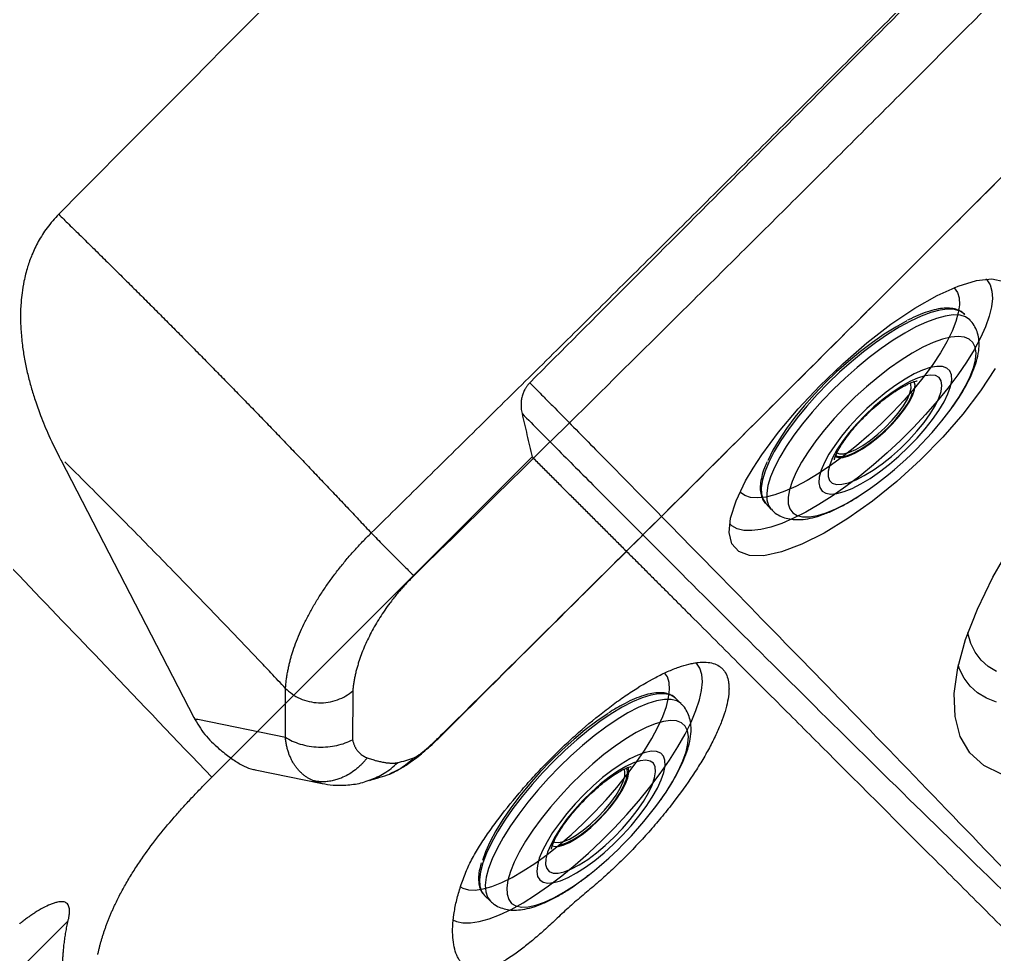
# Model space of a CAD drawing. Header units: inches. Extents: x -1 to 81, y -22 to 129.
# Drawn here: x 5.01 to 12.26, y 63.08 to 70.02 of the extents above; entities that cross this region are included whole.
import ezdxf

# ---------------------------------------------------------------- set-up
doc = ezdxf.new("R2010")
doc.units = ezdxf.units.IN
doc.header["$MEASUREMENT"] = 0
doc.layers.add('1', color=4, linetype='Continuous')

# ---------------------------------------------------------------- blocks, each defined once
blk = doc.blocks.new('2020 HS PILLOW')
at = {"layer": '1', "color": 2}
for p, q in [((5.8034, -0.0127), (5.8027, -0.0108)), ((6.7176, -0.4473), (6.6841, -0.3831)), ((6.9647, -0.8072), (6.6848, -0.3827)), ((6.9998, -1.374), (6.6345, -0.8199)), ((6.3581, -3.4563), (7.0118, -1.4041))]:
    blk.add_line(p, q, dxfattribs=at)
at = {"layer": '1', "color": 2, "flags": 128}
for points in [[(6.6345, -0.8199), (6.4903, -0.9631), (6.3769, -1.0757)], [(7.0128, -0.9158), (7.0115, -0.9091), (7.0014, -0.8843)]]:
    blk.add_lwpolyline(points, dxfattribs=at)
at = {"layer": '1', "color": 2}
for centre, radius, start, end in [((6.9822, -1.3984), 0.0302, 349.0452, 54.18478), ((-6.4245, -4.7294), 11.5018, 359.85643, 0.38366)]:
    blk.add_arc(centre, radius, start, end, dxfattribs=at)
for points, knots in [([(5.8034, -0.0127), (5.5758, -0.0117), (5.1207, -0.0097), (4.4379, -0.0073), (3.7551, -0.0052), (3.0724, -0.0034), (2.3896, -0.0021), (1.7069, -0.001), (1.0241, -0.0003), (0.3414, 0), (-0.3414, 0), (-1.0241, -0.0003), (-1.7069, -0.001), (-2.3896, -0.0021), (-3.0724, -0.0034), (-3.7551, -0.0052), (-4.4379, -0.0073), (-5.1207, -0.0097), (-5.5758, -0.0117), (-5.8034, -0.0127)], [0, 0, 0, 0, 0.058824, 0.117648, 0.176472, 0.235295, 0.294119, 0.352942, 0.411765, 0.470588, 0.529412, 0.588235, 0.647058, 0.705881, 0.764705, 0.823528, 0.882352, 0.941176, 1, 1, 1, 1]), ([(5.8027, -0.0093), (4.0523, -0.005), (0.1838, 0.0045), (-3.6846, -0.0044), (-5.8027, -0.0093)], [0, 0, 0, 0, 0.452479, 1, 1, 1, 1]), ([(6.1885, -0.0492), (6.1855, -0.0484), (6.1549, -0.0401), (6.0816, -0.0268), (5.9794, -0.0157), (5.882, -0.0105), (5.8297, -0.0097), (5.8027, -0.0093)], [0, 0, 0, 0, 0.030763, 0.316842, 0.644882, 0.816686, 1, 1, 1, 1]), ([(6.067, -0.0362), (6.0663, -0.0359), (6.0649, -0.0352), (6.0623, -0.0341), (6.0594, -0.0331), (6.0561, -0.0321), (6.0524, -0.0311), (6.0484, -0.0301), (6.0441, -0.0291), (6.0393, -0.0282), (6.0285, -0.0261), (6.0091, -0.0232), (5.9768, -0.0197), (5.9394, -0.0168), (5.9057, -0.0151), (5.8791, -0.014), (5.8606, -0.0135), (5.8418, -0.0131), (5.8227, -0.0128), (5.8099, -0.0127), (5.8034, -0.0127)], [0, 0, 0, 0, 0.029153, 0.058134, 0.086978, 0.115718, 0.144392, 0.173033, 0.201679, 0.230364, 0.259125, 0.384793, 0.508272, 0.631196, 0.751677, 0.801642, 0.851147, 0.900501, 0.950016, 1, 1, 1, 1]), ([(6.067, -0.0362), (6.1092, -0.0379), (6.182, -0.0409), (6.2491, -0.0682), (6.2774, -0.0797)], [0, 0, 0, 0, 0.578974, 1, 1, 1, 1]), ([(6.2816, -0.0781), (6.2762, -0.0761), (6.2665, -0.0724), (6.2483, -0.0662), (6.2266, -0.0591), (6.2075, -0.0542), (6.1976, -0.0516)], [0, 0, 0, 0, 0.213766, 0.380662, 0.676501, 1, 1, 1, 1]), ([(6.1802, -0.0964), (6.1812, -0.0969), (6.1831, -0.098), (6.1862, -0.1), (6.1895, -0.1023), (6.1929, -0.1049), (6.1965, -0.1078), (6.2003, -0.1111), (6.2041, -0.1147), (6.2082, -0.1186), (6.2123, -0.1228), (6.2166, -0.1273), (6.2216, -0.1329), (6.2274, -0.1395), (6.2344, -0.148), (6.2413, -0.157), (6.2482, -0.1667), (6.2551, -0.1767), (6.2626, -0.1885), (6.2709, -0.2022), (6.2766, -0.2126), (6.2795, -0.2181)], [0, 0, 0, 0, 0.041363, 0.082794, 0.124315, 0.165946, 0.207707, 0.24961, 0.291671, 0.333906, 0.376328, 0.418938, 0.461737, 0.523475, 0.583383, 0.655331, 0.712067, 0.773227, 0.841567, 0.917123, 1, 1, 1, 1]), ([(6.4152, -0.1507), (6.3788, -0.1353), (6.3039, -0.1036), (6.2223, -0.0988), (6.1802, -0.0964)], [0, 0, 0, 0, 0.484915, 1, 1, 1, 1]), ([(6.419, -0.1512), (6.3955, -0.1385), (6.3485, -0.1131), (6.3018, -0.0889), (6.2784, -0.0768)], [0, 0, 0, 0, 0.499988, 1, 1, 1, 1]), ([(6.6843, -0.3849), (6.6686, -0.362), (6.6323, -0.3092), (6.5572, -0.2398), (6.4829, -0.182), (6.4317, -0.1596), (6.4146, -0.1521)], [0, 0, 0, 0, 0.230526, 0.532154, 0.843989, 1, 1, 1, 1]), ([(6.312, -0.2817), (6.3097, -0.2769), (6.305, -0.2671), (6.2972, -0.2517), (6.2887, -0.2353), (6.2827, -0.2239), (6.2795, -0.2181)], [0, 0, 0, 0, 0.223372, 0.464478, 0.723346, 1, 1, 1, 1]), ([(6.2946, -0.4535), (6.2963, -0.4509), (6.2996, -0.4458), (6.3041, -0.4379), (6.3082, -0.4301), (6.312, -0.4221), (6.3153, -0.4142), (6.3183, -0.4062), (6.3208, -0.3982), (6.323, -0.3902), (6.3248, -0.3821), (6.3261, -0.3739), (6.3273, -0.3637), (6.328, -0.3514), (6.3274, -0.337), (6.3256, -0.3229), (6.3224, -0.309), (6.318, -0.2952), (6.314, -0.2862), (6.312, -0.2817)], [0, 0, 0, 0, 0.047713, 0.095186, 0.142451, 0.189542, 0.236492, 0.283334, 0.330103, 0.376834, 0.423559, 0.470314, 0.517133, 0.600121, 0.681822, 0.762442, 0.842196, 0.921306, 1, 1, 1, 1]), ([(6.312, -0.2817), (6.316, -0.2812), (6.3238, -0.2803), (6.3353, -0.2793), (6.3464, -0.2785), (6.357, -0.278), (6.3671, -0.2777), (6.3841, -0.2775), (6.4073, -0.2782), (6.4461, -0.2817), (6.4917, -0.29), (6.5312, -0.3023), (6.5572, -0.3128), (6.5723, -0.3195), (6.5876, -0.3272), (6.6029, -0.3358), (6.6183, -0.3455), (6.6337, -0.3563), (6.6488, -0.3682), (6.6637, -0.3813), (6.6783, -0.3958), (6.6922, -0.4116), (6.7056, -0.4288), (6.7135, -0.441), (6.7176, -0.4473)], [0, 0, 0, 0, 0.023632, 0.046369, 0.068221, 0.089195, 0.1093, 0.128542, 0.191011, 0.249492, 0.36685, 0.47887, 0.513551, 0.54976, 0.58751, 0.626815, 0.667692, 0.71016, 0.75424, 0.799965, 0.847379, 0.896515, 0.947387, 1, 1, 1, 1]), ([(6.0368, -0.7096), (6.08, -0.6666), (6.1659, -0.5812), (6.2519, -0.4959), (6.2946, -0.4535)], [0, 0, 0, 0, 0.503161, 1, 1, 1, 1]), ([(6.6345, -0.8199), (6.6264, -0.7833), (6.6122, -0.7442), (6.5812, -0.6863), (6.5693, -0.6671), (6.5428, -0.6299), (6.5281, -0.6119), (6.4964, -0.5778), (6.4795, -0.5617), (6.4441, -0.5322), (6.4258, -0.5188), (6.3697, -0.4829), (6.3312, -0.4652), (6.2946, -0.4535)], [0, 0, 0, 0, 0.25, 0.25, 0.375, 0.375, 0.5, 0.5, 0.625, 0.625, 0.75, 0.75, 1, 1, 1, 1]), ([(6.7176, -0.4473), (6.7189, -0.4508), (6.7215, -0.458), (6.725, -0.4688), (6.7281, -0.4798), (6.7308, -0.4909), (6.7332, -0.5021), (6.7351, -0.5135), (6.7366, -0.5249), (6.7376, -0.5365), (6.7383, -0.5481), (6.7385, -0.5599), (6.7383, -0.5718), (6.7377, -0.5837), (6.7366, -0.5958), (6.735, -0.6079), (6.733, -0.6201), (6.7305, -0.6324), (6.7276, -0.6447), (6.7242, -0.6571), (6.7203, -0.6695), (6.7159, -0.682), (6.711, -0.6945), (6.7056, -0.7071), (6.6998, -0.7196), (6.6934, -0.7322), (6.6865, -0.7448), (6.6792, -0.7574), (6.6713, -0.7699), (6.6629, -0.7825), (6.654, -0.795), (6.6446, -0.8075), (6.6379, -0.8157), (6.6345, -0.8199)], [0, 0, 0, 0, 0.029325, 0.058829, 0.088513, 0.118379, 0.148429, 0.178665, 0.209089, 0.239703, 0.270509, 0.301508, 0.332702, 0.364093, 0.395683, 0.427473, 0.459465, 0.49166, 0.52406, 0.556667, 0.589482, 0.622506, 0.655742, 0.689189, 0.722851, 0.756728, 0.790821, 0.825132, 0.859663, 0.894413, 0.929386, 0.964581, 1, 1, 1, 1]), ([(5.1105, -0.9929), (5.117, -0.993), (5.1299, -0.9931), (5.1493, -0.993), (5.1687, -0.9927), (5.1881, -0.9922), (5.2074, -0.9915), (5.2267, -0.9906), (5.246, -0.9894), (5.2653, -0.9881), (5.2845, -0.9865), (5.3038, -0.9847), (5.323, -0.9827), (5.3421, -0.9805), (5.3613, -0.9781), (5.4179, -0.9703), (5.5108, -0.9534), (5.6341, -0.9206), (5.7503, -0.8793), (5.8316, -0.8419), (5.8842, -0.8137), (5.9122, -0.7977), (5.9392, -0.7811), (5.9652, -0.764), (5.9901, -0.7464), (6.0141, -0.7283), (6.0292, -0.7158), (6.0368, -0.7096)], [0, 0, 0, 0, 0.017344, 0.034677, 0.052006, 0.069339, 0.086682, 0.104043, 0.121428, 0.138844, 0.156298, 0.173796, 0.191346, 0.208954, 0.226626, 0.244369, 0.366423, 0.490446, 0.615395, 0.741843, 0.778648, 0.815411, 0.852172, 0.888971, 0.925849, 0.962846, 1, 1, 1, 1]), ([(6.3769, -1.0757), (6.377, -1.055), (6.3752, -1.0336), (6.3676, -0.9902), (6.3616, -0.9683), (6.3453, -0.925), (6.3349, -0.9037), (6.3099, -0.8632), (6.2953, -0.844), (6.2625, -0.8087), (6.2444, -0.7926), (6.2057, -0.7647), (6.1852, -0.7527), (6.1432, -0.7331), (6.1217, -0.7255), (6.0788, -0.7146), (6.0575, -0.7112), (6.0368, -0.7096)], [0, 0, 0, 0, 0.125, 0.125, 0.25, 0.25, 0.375, 0.375, 0.5, 0.5, 0.625, 0.625, 0.75, 0.75, 0.875, 0.875, 1, 1, 1, 1]), ([(7.0014, -0.8843), (6.994, -0.8617), (6.9855, -0.8353), (6.9664, -0.8113), (6.9637, -0.8079)], [0, 0, 0, 0, 0.858498, 1, 1, 1, 1]), ([(7.0435, -1.1087), (7.0396, -1.0712), (7.0316, -0.9957), (7.0191, -0.9426), (7.0128, -0.9158)], [0, 0, 0, 0, 0.49633, 1, 1, 1, 1]), ([(-5.1105, -0.9929), (-5.0125, -0.992), (-4.8162, -0.9901), (-4.5213, -0.9874), (-4.2256, -0.9849), (-3.929, -0.9826), (-3.6317, -0.9804), (-3.3335, -0.9784), (-3.0345, -0.9766), (-2.7347, -0.9749), (-2.4341, -0.9734), (-2.1327, -0.9721), (-1.8304, -0.9709), (-1.5274, -0.9699), (-1.2235, -0.9691), (-0.9188, -0.9685), (-0.6132, -0.968), (-0.3069, -0.9677), (0.0908, -0.9676), (0.5785, -0.9679), (1.1551, -0.9689), (1.7288, -0.9705), (2.2996, -0.9727), (2.8674, -0.9755), (3.4323, -0.979), (3.9943, -0.983), (4.5534, -0.9876), (4.9251, -0.9912), (5.1105, -0.9929)], [0, 0, 0, 0, 0.028776, 0.057631, 0.086566, 0.11558, 0.144673, 0.173846, 0.203098, 0.232429, 0.26184, 0.291331, 0.320902, 0.350552, 0.380282, 0.410091, 0.439981, 0.46995, 0.5, 0.556693, 0.613101, 0.669223, 0.725062, 0.780616, 0.835887, 0.890874, 0.945579, 1, 1, 1, 1]), ([(5.1101, -1.4421), (5.1106, -1.4005), (5.1111, -1.3571), (5.1117, -1.2706), (5.1118, -1.2277), (5.1119, -1.1472), (5.1118, -1.1098), (5.1113, -1.0441), (5.111, -1.0158), (5.1105, -0.9929)], [0, 0, 0, 0, 0.25, 0.25, 0.5, 0.5, 0.75, 0.75, 1, 1, 1, 1]), ([(6.3769, -1.0757), (6.3726, -1.0795), (6.364, -1.0869), (6.3508, -1.0978), (6.3376, -1.1084), (6.3242, -1.1188), (6.3108, -1.1288), (6.2973, -1.1386), (6.2838, -1.148), (6.2704, -1.1572), (6.2569, -1.1661), (6.2436, -1.1747), (6.2303, -1.1831), (6.217, -1.1911), (6.2039, -1.1988), (6.191, -1.2063), (6.1781, -1.2135), (6.1654, -1.2204), (6.1361, -1.2359), (6.088, -1.2592), (6.018, -1.289), (5.943, -1.3168), (5.8771, -1.3382), (5.8224, -1.3541), (5.7807, -1.3653), (5.7384, -1.3757), (5.6954, -1.3854), (5.6519, -1.3943), (5.6078, -1.4024), (5.5634, -1.4099), (5.5185, -1.4165), (5.4734, -1.4224), (5.4281, -1.4275), (5.3826, -1.4319), (5.3371, -1.4355), (5.2915, -1.4384), (5.246, -1.4404), (5.2006, -1.4418), (5.1554, -1.4424), (5.1253, -1.4421), (5.1103, -1.442)], [0, 0, 0, 0, 0.016918, 0.033551, 0.049895, 0.065946, 0.081698, 0.097147, 0.11229, 0.127123, 0.141642, 0.155843, 0.169723, 0.18328, 0.196511, 0.209412, 0.221981, 0.234217, 0.246116, 0.305779, 0.366313, 0.427658, 0.489743, 0.520676, 0.551541, 0.58233, 0.613033, 0.643639, 0.674138, 0.704522, 0.734779, 0.764902, 0.794881, 0.824706, 0.85437, 0.883864, 0.913181, 0.942313, 0.971255, 1, 1, 1, 1]), ([(6.3769, -1.0757), (6.3754, -1.1281), (6.3725, -1.2262), (6.3672, -1.4225), (6.3614, -1.6644), (6.3556, -1.9585), (6.3515, -2.2327), (6.3486, -2.4872), (6.3467, -2.7219), (6.3457, -2.9566), (6.3454, -3.1914), (6.3459, -3.3478), (6.3461, -3.4261)], [0, 0, 0, 0, 0.066712, 0.125013, 0.250008, 0.374939, 0.500001, 0.599859, 0.699783, 0.799778, 0.899849, 1, 1, 1, 1]), ([(7.0119, -1.4038), (7.0245, -1.3554), (7.0499, -1.258), (7.0456, -1.1585), (7.0435, -1.1085)], [0, 0, 0, 0, 0.497537, 1, 1, 1, 1]), ([(5.1101, -1.4421), (5.0128, -1.4412), (4.8181, -1.4394), (4.5261, -1.4369), (4.2341, -1.4345), (3.9421, -1.4324), (3.6501, -1.4303), (3.3581, -1.4285), (3.0661, -1.4267), (2.7741, -1.4252), (2.4821, -1.4238), (2.1901, -1.4225), (1.8981, -1.4214), (1.606, -1.4205), (1.314, -1.4197), (1.022, -1.4191), (0.73, -1.4186), (0.438, -1.4183), (0.146, -1.4182), (-0.146, -1.4182), (-0.438, -1.4183), (-0.73, -1.4186), (-1.022, -1.4191), (-1.314, -1.4197), (-1.606, -1.4205), (-1.8981, -1.4214), (-2.1901, -1.4225), (-2.4821, -1.4238), (-2.7741, -1.4252), (-3.0661, -1.4267), (-3.3581, -1.4285), (-3.6501, -1.4303), (-3.9421, -1.4324), (-4.2341, -1.4345), (-4.5261, -1.4369), (-4.8181, -1.4394), (-5.0128, -1.4412), (-5.1101, -1.4421)], [0, 0, 0, 0, 0.028576, 0.05715, 0.085725, 0.114298, 0.142871, 0.171443, 0.200015, 0.228587, 0.257158, 0.285728, 0.314298, 0.342868, 0.371438, 0.400008, 0.428577, 0.457146, 0.485715, 0.514285, 0.542854, 0.571423, 0.599992, 0.628562, 0.657132, 0.685702, 0.714272, 0.742842, 0.771413, 0.799985, 0.828557, 0.857129, 0.885702, 0.914275, 0.94285, 0.971424, 1, 1, 1, 1]), ([(5.077, -4.6524), (5.0765, -4.6111), (5.0756, -4.5287), (5.0745, -4.405), (5.0736, -4.2813), (5.0729, -4.1577), (5.0724, -4.034), (5.0721, -3.9103), (5.072, -3.7867), (5.0721, -3.6631), (5.0724, -3.5395), (5.073, -3.4159), (5.0737, -3.2923), (5.0747, -3.1687), (5.0759, -3.0452), (5.0772, -2.9217), (5.0788, -2.7982), (5.0806, -2.6747), (5.0826, -2.5513), (5.0849, -2.4279), (5.0873, -2.3045), (5.0899, -2.1812), (5.0928, -2.0579), (5.0958, -1.9347), (5.0991, -1.8115), (5.1025, -1.6883), (5.1062, -1.5652), (5.1088, -1.4831), (5.1101, -1.4421)], [0, 0, 0, 0, 0.038705, 0.0773915, 0.1160594, 0.1547086, 0.1933388, 0.2319501, 0.2705422, 0.3091151, 0.3476687, 0.3862027, 0.4247171, 0.4632118, 0.5016866, 0.5401414, 0.5785762, 0.6169907, 0.6553849, 0.6937587, 0.732112, 0.7704445, 0.8087563, 0.8470473, 0.8853172, 0.923566, 0.9617937, 1, 1, 1, 1]), ([(5.0772, -4.7582), (5.1219, -4.756), (5.2071, -4.7518), (5.3257, -4.724), (5.4281, -4.688), (5.5227, -4.6434), (5.6069, -4.5932), (5.6794, -4.5413), (5.7475, -4.4859), (5.8174, -4.4209), (5.8932, -4.3395), (5.9627, -4.2538), (6.0257, -4.1666), (6.0811, -4.0811), (6.132, -3.9941), (6.1819, -3.8996), (6.2363, -3.7845), (6.2984, -3.6349), (6.3368, -3.5199), (6.3582, -3.4559)], [0, 0, 0, 0, 0.066168, 0.126124, 0.180035, 0.227981, 0.282801, 0.327814, 0.363349, 0.416631, 0.473636, 0.534326, 0.58729, 0.640562, 0.693101, 0.744982, 0.808308, 0.893382, 1, 1, 1, 1]), ([(-5.0772, -4.7582), (-3.4112, -4.7633), (-0.0264, -4.7735), (3.3584, -4.7634), (5.0772, -4.7582)], [0, 0, 0, 0, 0.492188, 1, 1, 1, 1])]:
    blk.add_open_spline(points, degree=3, knots=knots, dxfattribs=at)
blk.add_open_spline([(6.1802, -0.0964), (6.1425, -0.0759), (6.1047, -0.0559), (6.067, -0.0362)], degree=3, dxfattribs=at)
blk = doc.blocks.new('2026 PACE')
at = {"color": 8, "linetype": 'Continuous', "lineweight": 25, "flags": 128}
for points in [[(12.5335, 67.8332), (12.5316, 67.8352), (12.4996, 67.8574), (12.458, 67.8698), (12.4075, 67.8722), (12.3487, 67.8646), (12.2824, 67.847), (12.2095, 67.8198), (12.131, 67.7832)], [(12.5743, 67.7904), (12.5727, 67.7919), (12.5407, 67.8142), (12.4992, 67.8266), (12.4486, 67.829), (12.3898, 67.8213), (12.3235, 67.8038), (12.2506, 67.7765), (12.1721, 67.74)], [(12.131, 67.7832), (12.0479, 67.7378), (11.9615, 67.6842), (11.8727, 67.6231), (11.783, 67.5553), (11.6933, 67.4818), (11.6051, 67.4035), (11.5194, 67.3216), (11.4374, 67.237), (11.3603, 67.151), (11.289, 67.0647), (11.2246, 66.9794), (11.1679, 66.896), (11.1197, 66.8159), (11.0806, 66.7399), (11.0512, 66.6693), (11.0318, 66.6049), (11.0227, 66.5476), (11.0241, 66.4982), (11.0359, 66.4573), (11.056, 66.4275)], [(12.1721, 67.74), (12.0891, 67.6946), (12.0026, 67.6409), (11.9139, 67.5798), (11.8241, 67.5121), (11.7345, 67.4386), (11.6462, 67.3603), (11.5605, 67.2783), (11.4786, 67.1938), (11.4014, 67.1078), (11.3302, 67.0215), (11.2658, 66.9361), (11.2091, 66.8528), (11.1608, 66.7726), (11.1217, 66.6967), (11.0923, 66.6261), (11.0729, 66.5617), (11.0638, 66.5044), (11.0652, 66.4549), (11.077, 66.4141), (11.0971, 66.3843)], [(12.4325, 67.1311), (12.4419, 67.1443), (12.4951, 67.2237), (12.5395, 67.2997), (12.5745, 67.3711), (12.5996, 67.4369), (12.6144, 67.496), (12.6187, 67.5476), (12.6124, 67.5909), (12.5956, 67.6252), (12.5685, 67.6501), (12.5316, 67.665), (12.4855, 67.6698), (12.4307, 67.6645), (12.3683, 67.6491), (12.299, 67.6238), (12.224, 67.589)], [(12.224, 67.589), (12.1444, 67.5453), (12.0614, 67.4934), (11.9762, 67.4339), (11.8902, 67.3678), (11.8046, 67.2961), (11.7208, 67.2199), (11.64, 67.1404), (11.5635, 67.0587), (11.4923, 66.9761), (11.4276, 66.8938), (11.3704, 66.8132), (11.3216, 66.7353), (11.2818, 66.6615), (11.2516, 66.5927), (11.2317, 66.5302), (11.2221, 66.4747), (11.2231, 66.4271), (11.2347, 66.3883), (11.2567, 66.3586), (11.2887, 66.3387), (11.3303, 66.3288), (11.3808, 66.3291), (11.4395, 66.3395), (11.5055, 66.3598), (11.5778, 66.3899), (11.6553, 66.4292), (11.7368, 66.4772), (11.7879, 66.5103)], [(11.584, 66.8051), (11.6031, 66.7981), (11.6362, 66.7983), (11.6775, 66.8091), (11.7254, 66.83), (11.7782, 66.8602), (11.8337, 66.8986), (11.8898, 66.9436), (11.9444, 66.9935), (11.9954, 67.0465), (12.0408, 67.1005), (12.0789, 67.1534), (12.1082, 67.2031), (12.1276, 67.2478), (12.1363, 67.2858), (12.134, 67.3156), (12.1306, 67.3238)], [(11.5753, 66.7879), (11.5875, 66.7813), (11.6088, 66.7772)], [(10.383, 64.9841), (10.3516, 65.0042), (10.3102, 65.0148), (10.2602, 65.0151), (10.2023, 65.0051), (10.1373, 64.9848), (10.066, 64.9545), (9.9895, 64.9148), (9.9088, 64.866)], [(10.4281, 64.9406), (10.4268, 64.9418), (10.3945, 64.9626), (10.3531, 64.9733), (10.3031, 64.9736), (10.2452, 64.9635), (10.1802, 64.9432), (10.109, 64.913), (10.0325, 64.8732), (9.9517, 64.8244)], [(9.9088, 64.866), (9.8249, 64.8089), (9.739, 64.7442), (9.6522, 64.6728), (9.5658, 64.5957), (9.4809, 64.5139), (9.3986, 64.4286), (9.32, 64.3408), (9.2463, 64.2517), (9.1784, 64.1627), (9.1172, 64.0748), (9.0636, 63.9892), (9.0182, 63.9072), (8.9818, 63.8298), (8.9547, 63.7581), (8.9374, 63.693), (8.9301, 63.6355), (8.9329, 63.5862), (8.9458, 63.5459), (8.9674, 63.5162)], [(9.9517, 64.8244), (9.8678, 64.7673), (9.7819, 64.7026), (9.6952, 64.6313), (9.6088, 64.5542), (9.5238, 64.4724), (9.4415, 64.387), (9.363, 64.2992), (9.2893, 64.2102), (9.2213, 64.1211), (9.1602, 64.0332), (9.1065, 63.9477), (9.0612, 63.8657), (9.0248, 63.7883), (8.9977, 63.7166), (8.9804, 63.6515), (8.9731, 63.5939), (8.9759, 63.5447), (8.9887, 63.5044), (9.0107, 63.4743)], [(10.2676, 64.2156), (10.3154, 64.2851), (10.3661, 64.3668), (10.4083, 64.4447), (10.4413, 64.5178), (10.4648, 64.5848), (10.4783, 64.6449), (10.4816, 64.697), (10.4747, 64.7405), (10.4576, 64.7746), (10.4307, 64.7988), (10.3943, 64.8127), (10.3491, 64.8162), (10.2956, 64.8092), (10.2347, 64.7917), (10.1673, 64.7642), (10.0945, 64.7269), (10.0173, 64.6804)], [(10.0173, 64.6804), (9.9369, 64.6255), (9.8545, 64.563), (9.7715, 64.4938), (9.6889, 64.419), (9.6082, 64.3397), (9.5304, 64.2571), (9.4569, 64.1725), (9.3886, 64.0871), (9.3268, 64.0022), (9.2721, 63.9192), (9.2256, 63.8393), (9.1879, 63.7636), (9.1596, 63.6934), (9.1411, 63.6298), (9.1327, 63.5735), (9.1345, 63.5257), (9.1465, 63.4868), (9.1685, 63.4576), (9.2002, 63.4385), (9.2411, 63.4298), (9.2906, 63.4316), (9.3479, 63.4438), (9.4121, 63.4663), (9.4824, 63.4988), (9.5575, 63.5408), (9.6365, 63.5915), (9.718, 63.6504), (9.7461, 63.672)], [(9.4797, 63.9151), (9.487, 63.912), (9.5161, 63.9091), (9.5536, 63.9172), (9.5981, 63.936), (9.6477, 63.9646), (9.7007, 64.002), (9.7549, 64.0467), (9.8084, 64.0971), (9.859, 64.1512), (9.9047, 64.2069), (9.944, 64.2621), (9.9751, 64.3146), (9.997, 64.3625), (10.0088, 64.4038), (10.01, 64.4371), (10.0037, 64.4564)]]:
    blk.add_lwpolyline(points, dxfattribs=at)
at = {"color": 8, "linetype": 'Continuous', "lineweight": 25}
blk.add_arc((9.9436, 64.4255), 0.0871, 345.2922, 26.10099, dxfattribs=at)
at = {"layer": '1', "color": 3, "linetype": 'Continuous', "lineweight": 25}
blk.add_line((9.3202, 66.7746), (6.941, 64.3953), dxfattribs=at)
at = {"layer": '1', "color": 4, "linetype": 'Continuous', "lineweight": 25}
for p, q in [((11.056, 66.4275), (11.0972, 66.3843)), ((10.4279, 64.9407), (10.385, 64.9823)), ((8.9674, 63.5162), (9.0103, 63.4746))]:
    blk.add_line(p, q, dxfattribs=at)
at = {"layer": '1', "color": 3, "linetype": 'Continuous', "lineweight": 25, "flags": 128}
for points in [[(12.8086, 64.4165), (12.6752, 64.4813), (12.5724, 64.5753), (12.5016, 64.6972), (12.4629, 64.8456), (12.4567, 65.0176), (12.483, 65.208), (12.5405, 65.418), (12.6282, 65.644), (12.7437, 65.8807), (12.8867, 66.1294)], [(12.7691, 64.9531), (12.6949, 64.9826), (12.6303, 65.0221), (12.5755, 65.0714), (12.5308, 65.1302), (12.4964, 65.1983), (12.4851, 65.2294)], [(12.7704, 65.1796), (12.7079, 65.2177), (12.6552, 65.2656), (12.6127, 65.323), (12.5804, 65.3896), (12.5586, 65.4652), (12.5576, 65.4705)], [(10.9058, 66.5958), (10.9617, 66.6914), (11.0269, 66.7909), (11.1519, 66.9595), (11.2963, 67.1313), (11.4568, 67.3022), (11.6281, 67.4668), (11.8066, 67.621), (11.9862, 67.7595), (12.1626, 67.8787), (12.3302, 67.9745), (12.4846, 68.0439), (12.6213, 68.0851), (12.7361, 68.0964), (12.8263, 68.078)], [(12.761, 67.4318), (12.6523, 67.2653), (12.5212, 67.0933), (12.3708, 66.9204), (12.2056, 66.7519), (12.0293, 66.5918), (11.8481, 66.4455), (11.6661, 66.3165), (11.4896, 66.2089), (11.3235, 66.1256), (11.1728, 66.069), (11.0423, 66.0409), (10.9354, 66.0415), (10.8556, 66.0712), (10.8046, 66.1285), (10.7843, 66.212), (10.7943, 66.3192), (10.8354, 66.4487), (10.9058, 66.5958)], [(12.6915, 68.0963), (12.698, 68.0898), (12.7226, 68.053), (12.7369, 68.007), (12.7406, 67.9523), (12.7338, 67.8894), (12.7165, 67.8191), (12.6889, 67.742), (12.6512, 67.659), (12.6039, 67.571), (12.5475, 67.4789), (12.4826, 67.3836), (12.4099, 67.2863), (12.3301, 67.1878), (12.244, 67.0893), (12.1527, 66.9919), (12.057, 66.8964), (11.9581, 66.804), (11.8568, 66.7157), (11.7543, 66.6323), (11.6518, 66.5547), (11.5502, 66.4838), (11.4506, 66.4204), (11.3542, 66.365), (11.2618, 66.3184), (11.1746, 66.2809), (11.0934, 66.2529), (11.0192, 66.2349), (10.9526, 66.2269), (10.8943, 66.2291), (10.8451, 66.2413), (10.8054, 66.2636), (10.7891, 66.2786)], [(12.4534, 68.0324), (12.4562, 68.0298), (12.4794, 67.997), (12.4923, 67.9551), (12.4947, 67.9045), (12.4867, 67.846), (12.4684, 67.7802), (12.4398, 67.708), (12.4015, 67.6303), (12.3539, 67.5481), (12.2976, 67.4623), (12.2334, 67.3742), (12.1619, 67.2847), (12.0841, 67.1951), (12.001, 67.1063), (11.9137, 67.0197), (11.8232, 66.9362), (11.7307, 66.8568), (11.6373, 66.7827), (11.5442, 66.7147), (11.4526, 66.6537), (11.3637, 66.6004), (11.2785, 66.5556), (11.1981, 66.5197), (11.1235, 66.4933), (11.0558, 66.4766), (10.9956, 66.4699), (10.9438, 66.4733), (10.9011, 66.4867), (10.8679, 66.5099), (10.864, 66.514)], [(8.7325, 63.3364), (8.7584, 63.3239), (8.8066, 63.3128), (8.8634, 63.3122), (8.9283, 63.322), (9.0006, 63.3423), (9.0795, 63.3726), (9.1641, 63.4129), (9.2536, 63.4625), (9.347, 63.521), (9.4433, 63.5878), (9.5416, 63.6622), (9.6407, 63.7433), (9.7396, 63.8303), (9.8372, 63.9223), (9.9326, 64.0184), (10.0247, 64.1174), (10.1125, 64.2184), (10.1952, 64.3202), (10.2718, 64.4219), (10.3415, 64.5222), (10.4035, 64.6202), (10.4573, 64.7149), (10.5023, 64.8051), (10.5379, 64.89), (10.5639, 64.9687), (10.5798, 65.0402), (10.5856, 65.104), (10.5812, 65.1592), (10.5667, 65.2053), (10.5421, 65.2419), (10.5373, 65.2468)], [(8.7894, 63.5802), (8.8053, 63.5713), (8.8472, 63.5589), (8.8978, 63.5569), (8.9564, 63.5652), (9.0223, 63.5839), (9.0948, 63.6126), (9.1727, 63.651), (9.2553, 63.6986), (9.3414, 63.7548), (9.43, 63.8189), (9.52, 63.8902), (9.6101, 63.9676), (9.6994, 64.0502), (9.7866, 64.137), (9.8707, 64.227), (9.9506, 64.3189), (10.0253, 64.4116), (10.0938, 64.5039), (10.1554, 64.5947), (10.2092, 64.6829), (10.2546, 64.7673), (10.2909, 64.8469), (10.3178, 64.9206), (10.3348, 64.9876), (10.3418, 65.047), (10.3387, 65.098), (10.3256, 65.1401), (10.3042, 65.1709)], [(5.8741, 63.3284), (5.03, 62.4843), (3.7829, 61.2372), (3.1594, 60.6136), (3.1178, 60.5721)]]:
    blk.add_lwpolyline(points, dxfattribs=at)
at = {"layer": '1', "color": 4, "linetype": 'Continuous', "lineweight": 25, "flags": 128}
for points in [[(12.1047, 67.7844), (12.0223, 67.7393), (11.9364, 67.6859), (11.8483, 67.6249), (11.7592, 67.5573), (11.6703, 67.4839), (11.583, 67.4058), (11.4984, 67.3241), (11.4177, 67.24), (11.342, 67.1546), (11.2725, 67.069), (11.21, 66.9846), (11.1555, 66.9026), (11.1098, 66.8239), (11.0734, 66.7498), (11.0722, 66.7471)], [(12.1592, 67.3905), (12.0921, 67.3532), (12.0219, 67.3078), (11.9501, 67.2553), (11.8781, 67.1967), (11.8075, 67.1334), (11.7399, 67.0667), (11.6766, 66.998), (11.619, 66.9287), (11.5683, 66.8604), (11.5257, 66.7945), (11.4919, 66.7325), (11.4678, 66.6755), (11.4539, 66.6249), (11.4504, 66.5817), (11.4575, 66.5469), (11.4749, 66.5211), (11.5023, 66.505), (11.5392, 66.4989), (11.5846, 66.5028), (11.6378, 66.5168), (11.6974, 66.5406), (11.7624, 66.5735), (11.8312, 66.615), (11.9024, 66.6641), (11.9745, 66.7198), (12.046, 66.7809), (12.1153, 66.8461), (12.1809, 66.914), (12.2416, 66.9831), (12.2958, 67.0521), (12.3426, 67.1194), (12.3809, 67.1835), (12.4099, 67.2432), (12.4289, 67.2971), (12.4377, 67.3442), (12.4359, 67.3833), (12.4236, 67.4136), (12.4011, 67.4346), (12.3689, 67.4458), (12.3277, 67.4469), (12.2782, 67.4379), (12.2217, 67.419), (12.1592, 67.3905)], [(12.1256, 67.3338), (12.0621, 67.2982), (11.9954, 67.2542), (11.9274, 67.203), (11.8597, 67.1459), (11.7941, 67.0845), (11.7324, 67.0202), (11.676, 66.9548), (11.6265, 66.8899), (11.5852, 66.8273), (11.5531, 66.7686), (11.5311, 66.7152), (11.5197, 66.6686), (11.5192, 66.6299), (11.5297, 66.6002), (11.5508, 66.5803), (11.582, 66.5706), (11.6226, 66.5714), (11.6714, 66.5827), (11.7272, 66.6042), (11.7885, 66.6353), (11.8538, 66.6753), (11.9214, 66.723), (11.9895, 66.7773), (12.0563, 66.8368), (12.1202, 66.8998), (12.1794, 66.9649), (12.2325, 67.0302), (12.2781, 67.0942), (12.3149, 67.1551), (12.342, 67.2113), (12.3588, 67.2615), (12.3648, 67.3043), (12.3598, 67.3385), (12.3439, 67.3634), (12.3177, 67.3783), (12.2817, 67.3828), (12.2368, 67.3767), (12.1844, 67.3602), (12.1256, 67.3338)], [(11.5707, 66.7776), (11.5707, 66.7776), (11.5967, 66.7694), (11.6315, 66.7712), (11.674, 66.783), (11.7228, 66.8045), (11.7761, 66.8348), (11.8321, 66.873), (11.889, 66.9177), (11.9448, 66.9674), (11.9977, 67.0205), (12.0457, 67.075), (12.0873, 67.1292), (12.121, 67.1813), (12.1458, 67.2294), (12.1607, 67.2718), (12.1653, 67.3073), (12.1594, 67.3345), (12.1582, 67.3367)], [(11.6088, 66.7772), (11.6173, 66.7772), (11.6557, 66.7834), (11.7014, 66.7999), (11.7527, 66.8259), (11.8078, 66.8606), (11.8647, 66.9027), (11.9213, 66.9506), (11.9755, 67.0027), (12.0255, 67.057), (12.0694, 67.1116), (12.1056, 67.1646), (12.1328, 67.2139), (12.1474, 67.2497)], [(10.385, 64.9823), (10.3839, 64.9833), (10.383, 64.9841)], [(9.8844, 64.8674), (9.8012, 64.8107), (9.7159, 64.7463), (9.6298, 64.6752), (9.5441, 64.5984), (9.4601, 64.5169), (9.3787, 64.4319), (9.3014, 64.3446), (9.229, 64.2562), (9.1626, 64.1679), (9.1032, 64.0811), (9.0516, 63.9968), (9.0085, 63.9163), (8.9745, 63.8408), (8.9516, 63.7766)], [(9.981, 64.4925), (9.9134, 64.4459), (9.8441, 64.3918), (9.7745, 64.3315), (9.7062, 64.2662), (9.6406, 64.1973), (9.579, 64.1264), (9.5229, 64.0548), (9.4733, 63.9842), (9.4314, 63.9159), (9.398, 63.8516), (9.3739, 63.7925), (9.3596, 63.74), (9.3553, 63.6951), (9.3612, 63.6587), (9.3771, 63.6318), (9.4028, 63.6148), (9.4376, 63.608), (9.4808, 63.6118), (9.5315, 63.6259), (9.5886, 63.6501), (9.6509, 63.6838), (9.7171, 63.7263), (9.7857, 63.7768), (9.8553, 63.8342), (9.9245, 63.8971), (9.9916, 63.9644), (10.0554, 64.0345), (10.1144, 64.1059), (10.1674, 64.1772), (10.2133, 64.2469), (10.251, 64.3133), (10.2798, 64.3752), (10.2991, 64.4311), (10.3085, 64.48), (10.3076, 64.5207), (10.2967, 64.5525), (10.2758, 64.5745), (10.2455, 64.5864), (10.2064, 64.5879), (10.1593, 64.579), (10.1053, 64.5598), (10.0454, 64.5307), (9.981, 64.4925)], [(9.9568, 64.439), (9.8928, 64.3945), (9.8272, 64.3425), (9.7617, 64.2842), (9.6979, 64.2211), (9.6375, 64.155), (9.582, 64.0874), (9.533, 64.0203), (9.4917, 63.9552), (9.4591, 63.8938), (9.4361, 63.8379), (9.4232, 63.7888), (9.4209, 63.7477), (9.4292, 63.7158), (9.4479, 63.6939), (9.4764, 63.6826), (9.514, 63.682), (9.5598, 63.6924), (9.6127, 63.7133), (9.6711, 63.7442), (9.7336, 63.7845), (9.7986, 63.8329), (9.8644, 63.8882), (9.9293, 63.9491), (9.9916, 64.0139), (10.0496, 64.081), (10.102, 64.1485), (10.1474, 64.2149), (10.1845, 64.2783), (10.2124, 64.3371), (10.2303, 64.3899), (10.2379, 64.4351), (10.2349, 64.4717), (10.2214, 64.4987), (10.1978, 64.5153), (10.1646, 64.5213), (10.1227, 64.5164), (10.0732, 64.5007), (10.0174, 64.4747), (9.9568, 64.439)], [(9.4688, 63.8865), (9.4818, 63.882), (9.5132, 63.8814), (9.5523, 63.8912), (9.5978, 63.9111), (9.6483, 63.9403), (9.7018, 63.978), (9.7568, 64.0227), (9.8111, 64.073), (9.8631, 64.1272), (9.911, 64.1834), (9.953, 64.2397), (9.9879, 64.2941), (10.0143, 64.345), (10.0314, 64.3904), (10.0387, 64.4289), (10.0358, 64.4591), (10.0316, 64.4689)], [(9.524, 63.8906), (9.5348, 63.8927), (9.577, 63.907), (9.6251, 63.9315), (9.6774, 63.9651), (9.732, 64.0067), (9.7869, 64.0549), (9.8402, 64.1077), (9.8899, 64.1635), (9.9342, 64.22), (9.9715, 64.2754), (10.0005, 64.3275), (10.0202, 64.3746), (10.0279, 64.4034)]]:
    blk.add_lwpolyline(points, dxfattribs=at)
at = {"layer": '1', "color": 4, "linetype": 'Continuous', "lineweight": 25}
for centre, radius, start, end in [((10.2948, 68.7059), 2.6551, 304.21802, 323.621), ((8.0392, 65.8315), 2.7526, 308.32288, 324.05244)]:
    blk.add_arc(centre, radius, start, end, dxfattribs=at)
at = {"layer": '1', "color": 3, "linetype": 'Continuous', "lineweight": 25}
for points, knots in [([(14.4251, 72.4494), (14.18, 72.2047), (13.6901, 71.7155), (12.956, 70.982), (12.2231, 70.2493), (11.4915, 69.5173), (10.7611, 68.7861), (10.0319, 68.0557), (9.5463, 67.5688), (9.3037, 67.3256)], [0, 0, 0, 0, 0.14344, 0.286685, 0.429737, 0.572594, 0.715257, 0.857725, 1, 1, 1, 1]), ([(6.941, 64.3953), (6.6779, 64.6707), (5.9865, 65.3947), (5.2166, 66.2001), (4.4832, 66.9681), (3.8023, 67.6809), (3.1995, 68.3117), (2.8237, 68.705)], [0, 0, 0, 0, 0.191703, 0.50387, 0.56083, 0.726209, 1, 1, 1, 1]), ([(9.3037, 67.3256), (9.3016, 67.3234), (9.2975, 67.3191), (9.2916, 67.3124), (9.2859, 67.3054), (9.2806, 67.2982), (9.2755, 67.2908), (9.2708, 67.283), (9.2627, 67.2688), (9.2528, 67.247), (9.244, 67.2174), (9.239, 67.1871), (9.2379, 67.1601), (9.2391, 67.1366), (9.2415, 67.1166), (9.2443, 67.1035), (9.2457, 67.0969)], [0, 0, 0, 0, 0.035396, 0.070779, 0.106223, 0.1418, 0.177583, 0.213642, 0.250045, 0.373661, 0.49918, 0.622289, 0.748866, 0.831332, 0.914906, 1, 1, 1, 1]), ([(9.335, 67.2938), (9.3423, 67.2865), (9.3647, 67.2637), (9.3976, 67.2304), (9.4358, 67.1916), (9.5046, 67.1218), (9.6575, 66.9668), (9.9971, 66.6219), (10.5175, 66.0923), (11.1937, 65.4008), (11.9169, 64.6564), (12.5551, 63.9942), (13.0854, 63.4411), (13.4114, 63.1004), (13.6877, 62.8117), (13.9673, 62.5197), (14.3378, 62.1337), (14.7028, 61.7557), (14.9631, 61.4883), (15.0946, 61.354), (15.1701, 61.2772), (15.2079, 61.2387), (15.2268, 61.2194)], [0, 0, 0, 0, 0.005048, 0.015626, 0.022707, 0.031251, 0.062498, 0.124987, 0.249979, 0.374975, 0.499971, 0.624976, 0.68748, 0.749984, 0.774985, 0.812487, 0.874991, 0.937496, 0.968748, 0.984374, 0.992187, 1, 1, 1, 1]), ([(9.2457, 67.0969), (9.2901, 67.0521), (9.335, 67.0069), (9.4263, 66.9151), (9.4726, 66.8685), (9.6134, 66.7268), (9.7098, 66.63), (10.0062, 66.3325), (10.2136, 66.1246), (10.6466, 65.6917), (10.8723, 65.4667), (11.3406, 65.0013), (11.5833, 64.761), (12.0853, 64.2668), (12.3446, 64.013), (12.8798, 63.4925), (13.1559, 63.2258), (13.7243, 62.6784), (14.0166, 62.3977), (14.4645, 61.9646), (14.6153, 61.8183), (14.8433, 61.5958), (14.9195, 61.5211), (15.0343, 61.4083), (15.0726, 61.3705), (15.1493, 61.2947), (15.1877, 61.2567), (15.226, 61.2184)], [0, 0, 0, 0, 0.03125, 0.03125, 0.0625, 0.0625, 0.125, 0.125, 0.25, 0.25, 0.375, 0.375, 0.5, 0.5, 0.625, 0.625, 0.75, 0.75, 0.875, 0.875, 0.9375, 0.9375, 0.96875, 0.96875, 0.984375, 0.984375, 1, 1, 1, 1]), ([(9.2457, 67.0969), (9.258, 67.0441), (9.283, 66.9367), (9.3077, 66.8293), (9.3203, 66.7746)], [0, 0, 0, 0, 0.491161, 1, 1, 1, 1]), ([(9.3202, 66.7746), (9.3317, 66.7631), (9.3547, 66.7402), (9.3893, 66.7056), (9.4239, 66.671), (9.4585, 66.6364), (9.4931, 66.6017), (9.5277, 66.5671), (9.5623, 66.5325), (9.5969, 66.4979), (9.6315, 66.4634), (9.666, 66.4289), (9.7005, 66.3944), (9.7349, 66.36), (9.7693, 66.3256), (9.8036, 66.2913), (9.8379, 66.257), (9.872, 66.2228), (9.9061, 66.1887), (9.9401, 66.1547), (9.9741, 66.1208), (10.0079, 66.087), (10.0416, 66.0533), (10.0752, 66.0197), (10.1087, 65.9862), (10.1421, 65.9528), (10.1753, 65.9195), (10.2085, 65.8864), (10.2414, 65.8534), (10.2743, 65.8206), (10.307, 65.7879), (10.3395, 65.7553), (10.3719, 65.7229), (10.4042, 65.6907), (10.4362, 65.6586), (10.4681, 65.6267), (10.611, 65.4839), (10.8618, 65.2329), (11.2222, 64.8724), (11.5651, 64.5296), (11.9181, 64.1768), (12.2812, 63.8136), (12.6764, 63.4185), (13.0718, 63.023), (13.4429, 62.652), (13.7703, 62.3245), (14.057, 62.038), (14.3234, 61.7715), (14.5663, 61.5286), (14.7567, 61.3383), (14.9062, 61.1886), (14.9984, 61.0967), (15.0747, 61.0199), (15.1251, 60.9697), (15.1692, 60.9258), (15.1988, 60.8961), (15.227, 60.8679), (15.2468, 60.8481), (15.2567, 60.8382)], [0, 0, 0, 0, 0.008163, 0.016265, 0.024307, 0.032288, 0.04021, 0.048071, 0.055871, 0.063612, 0.071293, 0.078913, 0.086474, 0.093975, 0.101415, 0.108796, 0.116117, 0.123378, 0.130579, 0.137721, 0.144802, 0.151824, 0.158787, 0.165689, 0.172532, 0.179315, 0.186039, 0.192703, 0.199308, 0.205853, 0.212338, 0.218764, 0.22513, 0.231437, 0.237685, 0.243873, 0.250001, 0.320452, 0.385599, 0.445447, 0.5, 0.5651, 0.625, 0.689859, 0.75, 0.793791, 0.835458, 0.875, 0.907738, 0.9375, 0.953649, 0.96875, 0.974695, 0.984375, 0.988845, 0.992187, 0.996118, 1, 1, 1, 1]), ([(8.823, 63.676), (8.8159, 63.6582), (8.8094, 63.6404), (8.7969, 63.6055), (8.7911, 63.5882), (8.7749, 63.537), (8.7656, 63.5036), (8.7504, 63.4383), (8.7443, 63.4065), (8.7353, 63.3446), (8.7324, 63.3145), (8.7284, 63.2292), (8.7321, 63.1782), (8.7465, 63.112), (8.7528, 63.0917), (8.7646, 63.0639), (8.7689, 63.0552), (8.7781, 63.039), (8.7831, 63.0314), (8.8097, 62.9966), (8.8362, 62.9778), (8.8759, 62.9664), (8.8842, 62.9647), (8.9014, 62.9626), (8.9103, 62.9622), (8.9376, 62.9627), (8.9567, 62.9655), (8.9971, 62.9757), (9.0183, 62.9831), (9.0517, 62.9976), (9.0631, 63.003), (9.0863, 63.0149), (9.0981, 63.0213), (9.1577, 63.0559), (9.2082, 63.0913), (9.2754, 63.1438), (9.2891, 63.1547), (9.3166, 63.1773), (9.3305, 63.1889), (9.3726, 63.2247), (9.4011, 63.2497), (9.4446, 63.2891), (9.4593, 63.3025), (9.4888, 63.33), (9.5036, 63.3441), (9.5337, 63.3727), (9.549, 63.3871), (9.5802, 63.4161), (9.5962, 63.4306), (9.6446, 63.4737), (9.678, 63.502), (9.7461, 63.5587), (9.7805, 63.5875), (9.8491, 63.6474), (9.8833, 63.6784), (9.9345, 63.7264), (9.9515, 63.7427), (9.9854, 63.7756), (10.0022, 63.7922), (10.0851, 63.8755), (10.1487, 63.9439), (10.2404, 64.0489), (10.2703, 64.0842), (10.3141, 64.1379), (10.3285, 64.1559), (10.3567, 64.1916), (10.3705, 64.2094), (10.438, 64.2981), (10.4874, 64.3682), (10.5547, 64.472), (10.576, 64.5065), (10.6154, 64.5736), (10.6336, 64.6063), (10.667, 64.6702), (10.6822, 64.7014), (10.7028, 64.747), (10.7093, 64.762), (10.7216, 64.7916), (10.7273, 64.8062), (10.7539, 64.8779), (10.7684, 64.93), (10.7802, 65.0008), (10.7825, 65.0231), (10.7834, 65.0546), (10.7832, 65.0649), (10.7821, 65.0844), (10.7811, 65.0938), (10.774, 65.1387), (10.7617, 65.1682), (10.7379, 65.1972), (10.7327, 65.2026), (10.7216, 65.2125), (10.7155, 65.2171), (10.6963, 65.2294), (10.682, 65.2358), (10.6347, 65.2498), (10.5974, 65.2522), (10.5432, 65.2463), (10.532, 65.2447), (10.509, 65.2406), (10.4973, 65.2381), (10.4612, 65.2293), (10.436, 65.2218), (10.3835, 65.2033), (10.3561, 65.1924), (10.299, 65.1671), (10.2692, 65.1526), (10.1781, 65.1049), (10.1149, 65.0673), (10.0327, 65.0129), (10.0161, 65.0016), (9.9825, 64.9784), (9.9655, 64.9664), (9.9144, 64.9294), (9.8803, 64.9037), (9.7776, 64.8234), (9.7089, 64.7656), (9.6225, 64.6881), (9.6052, 64.6723), (9.5709, 64.6404), (9.5538, 64.6244), (9.5031, 64.5758), (9.4697, 64.5429), (9.4041, 64.4759), (9.3717, 64.4419), (9.3239, 64.3901), (9.3081, 64.3727), (9.2768, 64.3376), (9.2613, 64.32), (9.1852, 64.2319), (9.1284, 64.1617), (9.0491, 64.0568), (9.0237, 64.0218), (8.975, 63.9521), (8.952, 63.9178), (8.909, 63.8498), (8.8891, 63.816), (8.8621, 63.7642), (8.8536, 63.7468), (8.8376, 63.7116), (8.8301, 63.6938), (8.823, 63.676)], [0, 0, 0, 0, 0.007813, 0.007813, 0.015625, 0.015625, 0.03125, 0.03125, 0.046875, 0.046875, 0.0625, 0.0625, 0.09375, 0.09375, 0.109375, 0.109375, 0.117188, 0.117188, 0.125, 0.125, 0.15625, 0.15625, 0.164063, 0.164063, 0.171875, 0.171875, 0.1875, 0.1875, 0.203125, 0.203125, 0.210938, 0.210938, 0.21875, 0.21875, 0.25, 0.25, 0.257813, 0.257813, 0.265625, 0.265625, 0.28125, 0.28125, 0.289063, 0.289063, 0.296875, 0.296875, 0.304688, 0.304688, 0.3125, 0.3125, 0.328125, 0.328125, 0.34375, 0.34375, 0.359375, 0.359375, 0.367188, 0.367188, 0.375, 0.375, 0.40625, 0.40625, 0.421875, 0.421875, 0.429688, 0.429688, 0.4375, 0.4375, 0.46875, 0.46875, 0.484375, 0.484375, 0.5, 0.5, 0.515625, 0.515625, 0.523438, 0.523438, 0.53125, 0.53125, 0.5625, 0.5625, 0.578125, 0.578125, 0.585938, 0.585938, 0.59375, 0.59375, 0.625, 0.625, 0.632813, 0.632813, 0.640625, 0.640625, 0.65625, 0.65625, 0.6875, 0.6875, 0.695313, 0.695313, 0.703125, 0.703125, 0.71875, 0.71875, 0.734375, 0.734375, 0.75, 0.75, 0.78125, 0.78125, 0.789063, 0.789063, 0.796875, 0.796875, 0.8125, 0.8125, 0.84375, 0.84375, 0.851563, 0.851563, 0.859375, 0.859375, 0.875, 0.875, 0.890625, 0.890625, 0.898438, 0.898438, 0.90625, 0.90625, 0.9375, 0.9375, 0.953125, 0.953125, 0.96875, 0.96875, 0.984375, 0.984375, 0.992188, 0.992188, 1, 1, 1, 1]), ([(6.0943, 63.078), (6.0961, 63.0862), (6.0998, 63.1027), (6.1058, 63.1273), (6.1122, 63.152), (6.119, 63.1767), (6.1263, 63.2014), (6.134, 63.2261), (6.1421, 63.2508), (6.1507, 63.2755), (6.1596, 63.3002), (6.169, 63.325), (6.1788, 63.3497), (6.1891, 63.3745), (6.1997, 63.3993), (6.2108, 63.4241), (6.2316, 63.469), (6.2642, 63.5341), (6.3113, 63.6189), (6.3634, 63.7041), (6.4358, 63.8129), (6.5343, 63.946), (6.6379, 64.071), (6.7255, 64.1698), (6.7926, 64.2425), (6.8647, 64.3182), (6.9151, 64.3691), (6.941, 64.3953)], [0, 0, 0, 0, 0.015906, 0.031883, 0.047934, 0.064065, 0.080277, 0.096576, 0.112963, 0.129442, 0.146018, 0.162693, 0.17947, 0.196352, 0.213344, 0.230447, 0.247665, 0.306965, 0.368007, 0.430877, 0.495658, 0.61499, 0.743612, 0.80229, 0.86459, 0.930501, 1, 1, 1, 1]), ([(5.8741, 63.3284), (5.875, 63.3325), (5.8768, 63.3405), (5.8791, 63.3519), (5.8813, 63.3652), (5.8831, 63.3803), (5.8841, 63.3982), (5.8836, 63.4155), (5.8805, 63.4324), (5.8739, 63.4474), (5.8639, 63.4593), (5.851, 63.4667), (5.8354, 63.4705), (5.816, 63.4708), (5.7934, 63.4671), (5.7683, 63.46), (5.7329, 63.4467), (5.6857, 63.4237), (5.64, 63.3966), (5.6033, 63.3725), (5.5774, 63.3545), (5.5518, 63.3356), (5.5352, 63.3224), (5.5268, 63.3158)], [0, 0, 0, 0, 0.022755, 0.043595, 0.06254, 0.094744, 0.125172, 0.158974, 0.187751, 0.21896, 0.249783, 0.276574, 0.306719, 0.345835, 0.392571, 0.442555, 0.499778, 0.614561, 0.749859, 0.811178, 0.873277, 0.936202, 1, 1, 1, 1]), ([(5.5268, 63.3158), (5.5245, 63.3139), (5.5198, 63.3102), (5.5153, 63.3064), (5.513, 63.3045)], [0, 0, 0, 0, 0.500005, 1, 1, 1, 1]), ([(5.8315, 62.8971), (5.8315, 62.9107), (5.8316, 62.9372), (5.8323, 62.976), (5.8334, 63.0131), (5.835, 63.0483), (5.8372, 63.0818), (5.8401, 63.118), (5.8443, 63.1574), (5.85, 63.2006), (5.8569, 63.2435), (5.8648, 63.286), (5.871, 63.3142), (5.874, 63.3283)], [0, 0, 0, 0, 0.093603, 0.183082, 0.268449, 0.349722, 0.426922, 0.500075, 0.60063, 0.700841, 0.800767, 0.900467, 1, 1, 1, 1])]:
    blk.add_open_spline(points, degree=3, knots=knots, dxfattribs=at)
at = {"layer": '1', "color": 4, "linetype": 'Continuous', "lineweight": 25}
for points, knots in [([(12.5347, 67.8295), (12.5309, 67.8343), (12.5188, 67.8496), (12.4887, 67.8659), (12.4467, 67.8783), (12.3969, 67.8812), (12.3395, 67.8749), (12.2751, 67.8592), (12.206, 67.8347), (12.15, 67.8099), (12.1178, 67.7938), (12.1101, 67.7899)], [0, 0, 0, 0, 0.0546728, 0.1760568, 0.2987037, 0.4271071, 0.5608443, 0.6966849, 0.8322754, 0.9597079, 1, 1, 1, 1]), ([(12.4371, 67.1371), (12.4513, 67.1569), (12.4849, 67.2039), (12.5295, 67.2763), (12.5716, 67.3543), (12.605, 67.4307), (12.6292, 67.5061), (12.6414, 67.5756), (12.6416, 67.6381), (12.632, 67.6922), (12.6121, 67.7401), (12.5918, 67.7735), (12.5761, 67.7873), (12.573, 67.7901)], [0, 0, 0, 0, 0.079662, 0.188593, 0.299013, 0.411594, 0.527172, 0.646066, 0.74075, 0.825752, 0.904895, 0.981364, 1, 1, 1, 1]), ([(11.5665, 66.7539), (11.5665, 66.7537), (11.5665, 66.7519), (11.5671, 66.7591), (11.5721, 66.7751), (11.5832, 66.8021), (11.6017, 66.8374), (11.6282, 66.8803), (11.6627, 66.929), (11.7046, 66.9814), (11.7527, 67.0357), (11.8056, 67.0899), (11.8617, 67.1421), (11.9193, 67.1907), (11.9763, 67.234), (12.0308, 67.2708), (12.0705, 67.2942), (12.0994, 67.3095), (12.1254, 67.3219), (12.1529, 67.3327), (12.1734, 67.3385), (12.183, 67.3396), (12.1816, 67.3396), (12.1813, 67.3396)], [0, 0, 0, 0, 0.003043, 0.045279, 0.089715, 0.137704, 0.189443, 0.244476, 0.302084, 0.361544, 0.422244, 0.483697, 0.545509, 0.607316, 0.668703, 0.729293, 0.788622, 0.810339, 0.841741, 0.89657, 0.942525, 0.985441, 1, 1, 1, 1]), ([(11.0658, 66.7392), (11.059, 66.7237), (11.042, 66.6849), (11.0254, 66.6283), (11.015, 66.5693), (11.015, 66.5162), (11.0267, 66.4709), (11.0414, 66.4411), (11.0544, 66.4302), (11.0565, 66.4285)], [0, 0, 0, 0, 0.114122, 0.286361, 0.459621, 0.63358, 0.805134, 0.969196, 1, 1, 1, 1]), ([(11.0979, 66.3852), (11.1073, 66.3756), (11.129, 66.3535), (11.1717, 66.3304), (11.2215, 66.3141), (11.2758, 66.3073), (11.336, 66.3095), (11.4036, 66.3216), (11.4783, 66.3442), (11.558, 66.3769), (11.6404, 66.4186), (11.7154, 66.4618), (11.7634, 66.4939), (11.7829, 66.5069)], [0, 0, 0, 0, 0.058711, 0.135547, 0.213451, 0.296365, 0.388031, 0.490487, 0.60077, 0.71179, 0.820582, 0.927357, 1, 1, 1, 1]), ([(10.3819, 64.9838), (10.3804, 64.9856), (10.3703, 64.9976), (10.343, 65.0109), (10.3018, 65.0225), (10.253, 65.0239), (10.197, 65.0161), (10.1342, 64.9983), (10.0658, 64.9712), (9.9929, 64.9352), (9.9329, 64.9007), (9.8974, 64.8782), (9.8882, 64.8723)], [0, 0, 0, 0, 0.0194267, 0.1281696, 0.2376684, 0.3522693, 0.4720317, 0.5939797, 0.7157795, 0.8369755, 0.9576442, 1, 1, 1, 1]), ([(10.2701, 64.2193), (10.2809, 64.2343), (10.3121, 64.2773), (10.3564, 64.3471), (10.4029, 64.4283), (10.4415, 64.5076), (10.472, 64.585), (10.4932, 64.661), (10.5027, 64.7306), (10.5005, 64.7927), (10.4888, 64.846), (10.4671, 64.8928), (10.446, 64.9248), (10.4302, 64.9375), (10.4275, 64.9397)], [0, 0, 0, 0, 0.053552, 0.153245, 0.253881, 0.355903, 0.459948, 0.566825, 0.676893, 0.764137, 0.842303, 0.915036, 0.985303, 1, 1, 1, 1]), ([(9.4644, 63.8618), (9.4644, 63.8617), (9.4645, 63.8598), (9.4648, 63.867), (9.4692, 63.8831), (9.4792, 63.9105), (9.4963, 63.9464), (9.5211, 63.9903), (9.5537, 64.0403), (9.5934, 64.0945), (9.6393, 64.1507), (9.69, 64.2071), (9.744, 64.2617), (9.7995, 64.3128), (9.8546, 64.3586), (9.9006, 64.3928), (9.9359, 64.4164), (9.9684, 64.4365), (10.0011, 64.4542), (10.0308, 64.4669), (10.049, 64.4728), (10.0575, 64.4739), (10.0559, 64.4739), (10.0556, 64.4739)], [0, 0, 0, 0, 0.002951, 0.044931, 0.089225, 0.137146, 0.188865, 0.243906, 0.301535, 0.361023, 0.421751, 0.483232, 0.545074, 0.606914, 0.66834, 0.728976, 0.764408, 0.796085, 0.853073, 0.902049, 0.94759, 0.990108, 1, 1, 1, 1]), ([(8.9431, 63.7602), (8.9387, 63.7449), (8.928, 63.7077), (8.9217, 63.6553), (8.9233, 63.6023), (8.9362, 63.5592), (8.9525, 63.5295), (8.9665, 63.5184), (8.9706, 63.5152)], [0, 0, 0, 0, 0.141743, 0.346507, 0.552197, 0.755078, 0.929248, 1, 1, 1, 1]), ([(9.012, 63.4747), (9.0218, 63.4656), (9.0444, 63.4447), (9.088, 63.4237), (9.1381, 63.4101), (9.1924, 63.406), (9.2522, 63.4111), (9.3191, 63.4264), (9.3926, 63.4526), (9.4707, 63.4891), (9.551, 63.5341), (9.6324, 63.587), (9.6965, 63.6325), (9.7334, 63.6621), (9.7429, 63.6697)], [0, 0, 0, 0, 0.054845, 0.126341, 0.19893, 0.276346, 0.362164, 0.458332, 0.561894, 0.665929, 0.767783, 0.867718, 0.966296, 1, 1, 1, 1])]:
    blk.add_open_spline(points, degree=3, knots=knots, dxfattribs=at)
at = {"layer": '1', "color": 3, "linetype": 'Continuous', "lineweight": 25}
blk.add_open_spline([(9.3037, 67.3256), (9.3141, 67.315), (9.3246, 67.3044), (9.335, 67.2938)], degree=3, dxfattribs=at)
at = {"layer": '1', "color": 3, "rotation": 224.9999999999999}
blk.add_blockref('2020 HS PILLOW', (12.7586, 68.8035), dxfattribs=at)

msp = doc.modelspace()

# ---------------------------------------------------------------- block references
msp.add_blockref('2026 PACE', (-0.5, 0))

doc.saveas('drawing.dxf')
